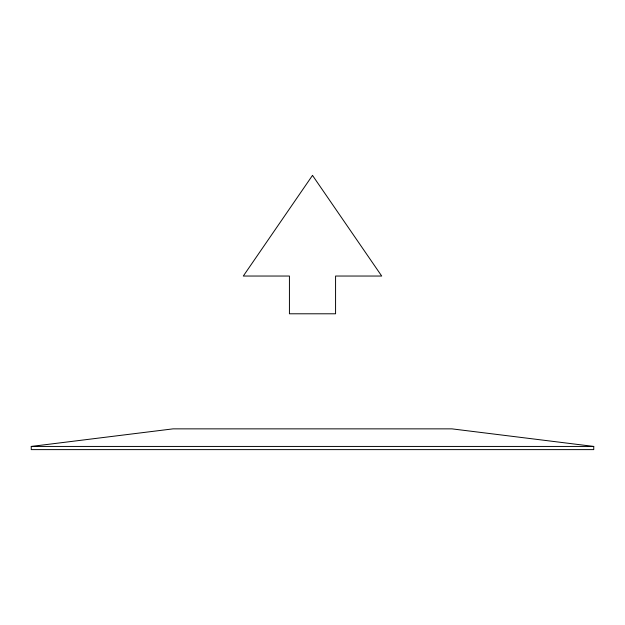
<?xml version="1.0" encoding="UTF-8"?>
<svg xmlns="http://www.w3.org/2000/svg" width="625" height="625" viewBox="0 0 625 625"><rect width="100%" height="100%" fill="white"/><g stroke="black" fill="none" stroke-linecap="round" stroke-linejoin="round"><path stroke-width="0.94" d="M31.25 446.438L173.086 428.859L451.914 428.859L593.75 446.438L593.75 449.617L31.25 449.617L31.25 446.438L593.75 446.438M312.5 175.383L243.297 276.039L289.43 276.039L289.43 313.789L335.57 313.789L335.57 276.039L381.703 276.039L312.5 175.383"/></g></svg>
